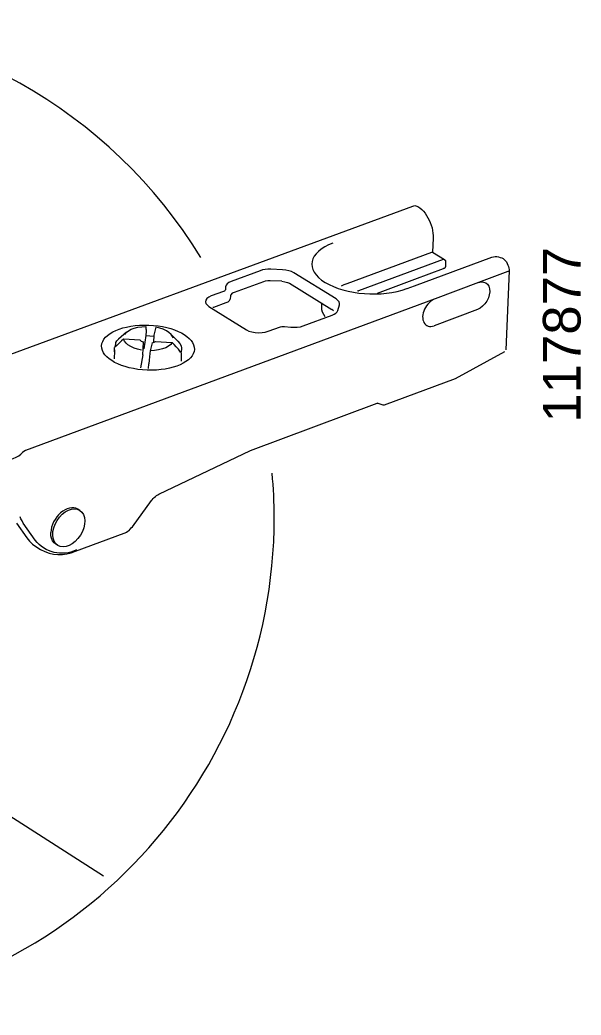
# Model space of a CAD drawing. Header units: metres. Extents: x -8.4 to 7.9, y -3.9 to 2.
# Drawn here: x 6.0222 to 6.1413, y -0.6212 to -0.4102 of the extents above; entities that cross this region are included whole.
import ezdxf

# ---------------------------------------------------------------- set-up
doc = ezdxf.new("R2010")
doc.units = ezdxf.units.M
doc.header["$MEASUREMENT"] = 0
doc.layers.add('PDF13_Geometry_Num_Penna__7', color=7, linetype='Continuous', lineweight=18)
doc.layers.add('PDF13_Text_Num_Penna__7', color=7, linetype='Continuous', lineweight=18)
doc.styles.add('GENERATED_STYLE_2', font='')
doc.styles.get('GENERATED_STYLE_2').set_extended_font_data('Arial')

msp = doc.modelspace()

# ---------------------------------------------------------------- linework, layer by layer
at = {"layer": 'PDF13_Geometry_Num_Penna__7', "color": 7, "linetype": 'Continuous', "lineweight": 18, "flags": 128}
for points in [[(6.060600522000328, -0.4605435883352337, 0.2611668440899248), (5.970600462430187, -0.4101561838460285, 0.2643452939524892), (5.879958534581543, -0.461633721931205)], [(5.866167153189668, -0.5310067263314526, 0.929616563178096), (6.076168732749061, -0.5156720474967795, 0.0219691725724246), (6.075724487465534, -0.5063000099965255)], [(6.034179376982777, -0.5225774023334225, -0.3561463222394273), (6.025431799501878, -0.5204806822654331), (6.022870283402055, -0.5168945597256799), (6.022642427609453, -0.5163837457592615), (6.022402657788482, -0.5159697332733598), (6.022267135715759, -0.5155318927307154)], [(6.025566725873183, -0.5218254782178405), (6.026595948999105, -0.5224852175389003, 0.2397825673014525), (6.033996049871213, -0.5228456168971307), (6.044334447990384, -0.5189884502119311)]]:
    msp.add_lwpolyline(points, format="xyb", dxfattribs=at)
for points in [[(6.105550066090177, -0.4496300404964383), (6.10578536815051, -0.4495719596081282), (6.105967057083172, -0.4495153679733647), (6.10620384839705, -0.4495719596081282), (6.106391494343898, -0.4496300404964383), (6.106531484177261, -0.4497179064556763), (6.106667006249983, -0.4497521592872438)], [(6.003271557805956, -0.4872911777301597), (6.105550512866241, -0.4496294447950195)], [(6.106667006249983, -0.4497515635858252), (6.107037830383041, -0.4500494142951071), (6.107456310629581, -0.450354711272121), (6.107831602523277, -0.4507374494335481), (6.108159238303486, -0.4511559296800891), (6.108486874083696, -0.4516324908149399), (6.108768343003967, -0.452138837020719), (6.10904087640296, -0.4526496509871375), (6.109279156970386, -0.4531604649535558), (6.1094593566495, -0.4537234027940985), (6.109651470356988, -0.4542893191417339), (6.109742314823318, -0.4548299181790805), (6.109834648543196, -0.4553973237802623), (6.10988677241732, -0.4559036699860414), (6.10988677241732, -0.4564129946989133), (6.109742314823318, -0.4594510719335879)], [(6.109559732338529, -0.4594862183172831), (6.091584442033372, -0.466140203162639)], [(6.109742910524738, -0.4594506251575237), (6.109695254411252, -0.4594506251575237), (6.109559732338529, -0.4594863672426375)], [(6.109743655151511, -0.4594512208589423), (6.112260493644943, -0.4609791949975581), (6.112303681997788, -0.4609791949975581), (6.112303681997788, -0.4610357866323217), (6.112352827364819, -0.4610357866323217), (6.112352827364819, -0.4610685502103425), (6.112396015717666, -0.4610685502103425), (6.112396015717666, -0.4611221633380134), (6.11244367183115, -0.4611221633380134), (6.11244367183115, -0.4611579054231273), (6.11244367183115, -0.4612144970578907), (6.112486860183996, -0.4612144970578907), (6.112486860183996, -0.4612695994391078), (6.112486860183996, -0.4613053415242216), (6.112486860183996, -0.4613604439054388), (6.112486860183996, -0.4613976752440991), (6.112531537790388, -0.4613976752440991), (6.112531537790388, -0.4614497991182234)], [(6.111976790844351, -0.4609791949975581), (6.094010436060471, -0.4676316905893677)], [(6.105925209058517, -0.4665230902494208), (6.122365078957328, -0.4604677853297213)], [(6.11253094208897, -0.4614496501928688), (6.112487753736124, -0.4624355360405916)], [(6.122365227882682, -0.4604679342550757), (6.122688395902253, -0.4603756005351982), (6.12305475227467, -0.4603190089004349), (6.123380898801334, -0.4603190089004349), (6.123753212187936, -0.4603756005351982), (6.1240793587146, -0.4605245258898394), (6.124450182847654, -0.4606511124412841), (6.12473463027502, -0.4607940807817393)], [(6.12473433242431, -0.4607943786324488), (6.124960698963364, -0.4609790460722035), (6.125197490277244, -0.4612143481325363), (6.125437260098216, -0.4614839030244362), (6.125614481270238, -0.4618160065652855), (6.125755960357147, -0.4621436423454955), (6.125855740344757, -0.4624697888721591), (6.125946584811087, -0.4627974246523691), (6.12599126241748, -0.4631235711790326), (6.12599126241748, -0.4633603624929117), (6.125288334743574, -0.4801099971293751)], [(6.073198117749405, -0.4633606603436209), (6.067007290756981, -0.4656273042412555)], [(6.075436316904302, -0.4630333224141203), (6.074825722950275, -0.4630333224141203), (6.07427172063101, -0.4630660859921414), (6.073704315029829, -0.4631584197120187), (6.073197968824051, -0.4633609581943302)], [(6.077945113428584, -0.4631591643387919), (6.075435721202884, -0.4630340670408936)], [(6.080318536805494, -0.4638129466456656), (6.079855378952563, -0.4635433917537657), (6.079253720519813, -0.4633602135675573), (6.078598448959393, -0.4632157559735555), (6.077944666652519, -0.4631591643387921)], [(6.089302012048146, -0.4693073986797871), (6.080318834656205, -0.4638135423470839)], [(6.105967503859236, -0.4651741243870835), (6.11211216399172, -0.4628896094468919)], [(6.112487306960061, -0.462434940339173), (6.112487306960061, -0.4624706824242868), (6.112487306960061, -0.4625272740590504), (6.112444118607214, -0.4625272740590504), (6.112444118607214, -0.462563016144164), (6.112444118607214, -0.462613650764742), (6.112444118607214, -0.4626479035963095), (6.112394973240183, -0.4626479035963095), (6.112394973240183, -0.4627059844846193), (6.112351784887336, -0.4627059844846193), (6.112351784887336, -0.4627402373161867), (6.112304128773852, -0.4627968289509503), (6.112260940421006, -0.4627968289509503), (6.112260940421006, -0.4628563990928067), (6.112216262814614, -0.4628563990928067), (6.112216262814614, -0.4628891626708278), (6.112161160433397, -0.4628891626708278), (6.112112015066365, -0.4628891626708278)], [(6.125755364655728, -0.463543093903056), (6.119516881549821, -0.4658648401819079)], [(6.125990964566769, -0.4633606603436209), (6.125898630846891, -0.4634842683879729), (6.125755662506437, -0.4635438385298292)], [(6.067006843980918, -0.4656278999426743), (6.066543686127984, -0.4658646912565533), (6.066169883487835, -0.4661029718239789), (6.06593160292041, -0.4664306076041888), (6.06584075845408, -0.4667582433843988)], [(6.073852495757696, -0.4656861297563386), (6.067657201004635, -0.4679602199217053)], [(6.075289476504627, -0.465489101512149), (6.074781641045301, -0.465489101512149), (6.074270827078883, -0.465536757625634), (6.073852346832342, -0.465685682980275)], [(6.077805421445929, -0.4655945406632346), (6.075290072206045, -0.4654888036614396)], [(6.077804974669866, -0.4655940938871707), (6.078408122356162, -0.4656864276070481), (6.078971060196705, -0.4658159926655857), (6.079437196556731, -0.4660125741337117), (6.088372717835186, -0.4715451510586216)], [(6.091583995257308, -0.4661406499387029), (6.090939148471712, -0.4663744627454891), (6.090371742870531, -0.4666455068909354)], [(6.098102309104585, -0.4681084006495732), (6.105967057083172, -0.4651745711631472)], [(6.119515690146984, -0.4658651380326173), (6.120078627987526, -0.4657191911850692), (6.120589441953943, -0.4657772720733792), (6.121052599806877, -0.4659202404138345), (6.121427891700572, -0.4662300051514874), (6.121706382113751, -0.4666455068909356), (6.121846371947114, -0.4672129124921176), (6.12188956029996, -0.4678115924177738), (6.121797226580082, -0.4684698424852868), (6.121617026900966, -0.4691236247921603), (6.12128790186721, -0.4697788963525804), (6.120872400127762, -0.4703820440388762), (6.12036307541489, -0.4708854117375624), (6.119841836673646, -0.4713038919841033), (6.119289323607929, -0.4715972749327459), (6.110070844155657, -0.4750314936107653)], [(6.119516136923047, -0.4658649891072623), (6.110303614484961, -0.4693081433065602)], [(6.065379536630757, -0.4677759992580146), (6.062770364417449, -0.468705293470974), (6.062258061197483, -0.4689763376164204), (6.06188574781088, -0.4692712098186095), (6.061648956497002, -0.4695988455988195), (6.061558112030671, -0.4699637127176897), (6.061648956497002, -0.4702898592443535), (6.061933403924366, -0.470616005771017), (6.062304228057422, -0.4709421522976807)], [(6.065795485146269, -0.4673913250669773), (6.065704640679937, -0.4675402504216181), (6.065606349945874, -0.4676876865227128), (6.06537998340682, -0.4677755524819509)], [(6.065840460603369, -0.4667586901604627), (6.065795782996977, -0.4673916229176864)], [(6.06765705207928, -0.4679600709963508), (6.067238571832739, -0.4681417599290127), (6.066958592166014, -0.4684336536241088), (6.066872215460322, -0.4687046977695554)], [(6.093817875576922, -0.467687984373422), (6.093861063929766, -0.467687984373422), (6.093910209296798, -0.4676313927386584), (6.093957865410284, -0.4676313927386584), (6.094009989284408, -0.4676313927386584)], [(6.104385171966175, -0.4671229615779143), (6.105925060133163, -0.4665227923987114)], [(6.110304359111734, -0.4693073986797871), (6.023390032889751, -0.501475275282224)], [(6.063375448133353, -0.4710910776523214), (6.06597717407893, -0.4701051918045985), (6.066395654325471, -0.4699264813790294), (6.066680101752835, -0.4696345876839333), (6.066818602332652, -0.469360565031394)], [(6.066871619758904, -0.468705293470974), (6.066819495884779, -0.469360565031394)], [(6.086182472644481, -0.470197525524476), (6.086182472644481, -0.4710344860175578), (6.086182472644481, -0.4715452999839761), (6.086326930238482, -0.4720501569362088), (6.0866098884123, -0.4725758634380912), (6.086928588671232, -0.4730851881509632)], [(6.090000174110702, -0.4706157079203073), (6.090043362463547, -0.4702895613936438), (6.089952517997216, -0.4699276727818663), (6.089672538330491, -0.4696342898332236), (6.089301714197435, -0.46930814330656)], [(6.089624882217006, -0.4717806020443088), (6.0900001741107, -0.4706160057710168)], [(6.062303483430648, -0.4709421522976804), (6.070263543636205, -0.4758686030292017)], [(6.063375448133353, -0.471091226577676), (6.06327715739929, -0.4711269686627899), (6.063141635326568, -0.4711835602975535)], [(6.082273182085157, -0.4750310468347014), (6.088464009077581, -0.4727629136835204)], [(6.08874800972888, -0.4718380872312001), (6.088608019895518, -0.4716891618765592), (6.088372717835186, -0.4715461935361039)], [(6.08846430692829, -0.4727629136835204), (6.08888278717483, -0.4725767569902193), (6.089256589814979, -0.4723489011976185), (6.089488913368219, -0.4720495612347905), (6.089624435440943, -0.4717800063428903)], [(6.04480341393215, -0.4763981815903049), (6.043114600410521, -0.4778382897696826)], [(6.044428122038455, -0.4768512125191225), (6.044755757818664, -0.4764312430190351), (6.045217426418051, -0.4761050964923715), (6.045775896497955, -0.4757789499657079), (6.046469888650582, -0.4755421586518288), (6.047214515423786, -0.4753589804656205), (6.04805445442396, -0.4752323939141758), (6.048891414917043, -0.4751802700400514)], [(6.048993130934262, -0.4761966855854758), (6.048938028553044, -0.4771259797984351), (6.048473381446565, -0.4798915236341168)], [(6.048891563842398, -0.4751801211146968), (6.048937730702336, -0.4754139339214831), (6.048937730702336, -0.475650725235362), (6.048992833083553, -0.4759247478879013), (6.048992833083553, -0.4761972812868941)], [(6.054712162403183, -0.4776898111911055), (6.054578129584006, -0.4772713309445646), (6.054293682156642, -0.4768513614444773), (6.053830524303708, -0.4764313919443898), (6.053276521984444, -0.4761052454177262), (6.052621250424024, -0.4757790988910626), (6.051875134397274, -0.4755408183236372), (6.051036684650644, -0.475321898052315), (6.05061969365765, -0.4770345396306855)], [(6.054157713307855, -0.4767057124476383), (6.055737811320594, -0.4782917674745641)], [(6.070263245785497, -0.4758680073277834), (6.070781506019647, -0.4761613902764261), (6.071426352805241, -0.476343079209088), (6.072124812718506, -0.4764890260566361), (6.072870928745258, -0.4765232788882033), (6.073569388658525, -0.4764890260566361), (6.074270827078883, -0.4763981815903049), (6.074868017750992, -0.4761971323615398)], [(6.074867719900284, -0.476196685585476), (6.077478381367139, -0.4752673913725167)], [(6.077478232441783, -0.4752681359992895), (6.077761190615602, -0.4751802700400514), (6.078033724014595, -0.4751802700400514), (6.078359870541258, -0.4751802700400514)], [(6.078359572690549, -0.4751801211146968), (6.079673094318482, -0.4753216002016056)], [(6.079672796467773, -0.475321898052315), (6.08036232085976, -0.4753576401374289), (6.081060780773026, -0.475321898052315), (6.081714563079899, -0.475231053585984), (6.082273033159803, -0.4750314936107653)], [(6.047725031539494, -0.4781081425122919), (6.044192522127413, -0.4778713511984128), (6.043774041880872, -0.4782540893598399), (6.043306416267299, -0.4786725696063809), (6.04280007006152, -0.4791461522341389), (6.04228180982737, -0.4796569662005573)], [(6.042473476758793, -0.479455916971792), (6.042516665111639, -0.4785832143935963)], [(6.042517111887702, -0.4785826186921779), (6.042743478426757, -0.4781998805307508), (6.043114302559813, -0.4778379919189734)], [(6.048010223593632, -0.4801677801669755), (6.04717326310055, -0.4799831127272208), (6.0464271470738, -0.479747810666888), (6.045728687160533, -0.479455916971792), (6.045131496488422, -0.4790895605993754), (6.044710037734789, -0.4787276719875979), (6.044383891208126, -0.4782928099520464), (6.044193266754186, -0.4778713511984126)], [(6.04772518046485, -0.4781076957362279), (6.047961971778729, -0.4782923631759827), (6.048337263672424, -0.4784338422628915)], [(6.048337412597779, -0.4784342890389555), (6.048292734991386, -0.4798922682608899), (6.048245078877901, -0.4811819618320802)], [(6.048938028553044, -0.4771259797984351), (6.049780946060313, -0.4771781036725595), (6.050619395806941, -0.4772346953073229)], [(6.050243657137182, -0.478618509702646), (6.049829644651281, -0.4803103017313669), (6.049781988537796, -0.4809134494176625), (6.049685187057279, -0.4816014845561035), (6.049636041690247, -0.482305901483555), (6.049546686477463, -0.4830862703418735)], [(6.05452853744091, -0.4785826186921779), (6.054200901660701, -0.4790010989387189), (6.053739233061314, -0.4793644768040428), (6.053128639107285, -0.4796921125842528), (6.052430179194019, -0.4799259253910391), (6.051591729447391, -0.4801091035772474), (6.05075476895431, -0.4802535611712491), (6.04982994250199, -0.4803101528060126)], [(6.050244103913246, -0.4786189564787102), (6.050661094906241, -0.4784938591808118), (6.050990219939997, -0.4783434445726243)], [(6.050619246881587, -0.4770343907053307), (6.050571590768102, -0.4785266227588327)], [(6.050990071014641, -0.4783432956472699), (6.05452853744091, -0.4785830654682417)], [(6.05629121793844, -0.4806208110957933), (6.05582657083196, -0.480019152663044), (6.055366391486119, -0.4795068494430794), (6.05494791123958, -0.4790019924908466), (6.054527941739492, -0.4785820229907592)], [(6.055737066693821, -0.4782923631759827), (6.056112358587516, -0.4787599887895551), (6.056390849000694, -0.4792737812630663), (6.056483182720572, -0.4797816167223918)], [(6.042233558012465, -0.4803452991897076), (6.04219036965962, -0.4820207094294178)], [(6.042281214125951, -0.4801094014279562), (6.042233558012465, -0.4803447034882888), (6.042233558012465, -0.4805859625628072), (6.042281214125951, -0.4796566683498479)], [(6.048245823504674, -0.4811822596827894), (6.047775219384009, -0.4839239754617286)], [(6.048472636819792, -0.479891523634117), (6.048380303099916, -0.4799257764656845), (6.048292437140676, -0.4799257764656845)], [(6.056482735944509, -0.4797820634984555), (6.056439547591662, -0.4807277395004254), (6.056290622237023, -0.4807277395004254)], [(6.056439547591662, -0.4808556663800619), (6.056391891478177, -0.4825310766197722)], [(6.125018184150256, -0.4805296687787527), (6.11458596305766, -0.486252870157603), (6.114542774704813, -0.486252870157603)], [(6.049502306721779, -0.4840712626374687), (6.049545495074626, -0.4830868660432922)], [(6.114542774704813, -0.4862527212322487), (6.099502803139629, -0.4918418897919221), (6.099410469419751, -0.4918895459054071), (6.099310689432142, -0.4918895459054071)], [(6.071108099322373, -0.5014746795808054), (6.098009975384707, -0.4914728527631218)], [(6.099310838357496, -0.4918893969800524), (6.098010720011482, -0.4914724059870577), (6.098053908364326, -0.4914724059870577)], [(6.01719444028598, -0.5045176713521833), (6.020776095065094, -0.5031684076391367), (6.021373285737204, -0.5028780031975869), (6.021940691338385, -0.502605469798594), (6.022357682331381, -0.5022748555112913), (6.022729995717984, -0.5018906280963177)], [(6.023389437188333, -0.5014746795808054), (6.023014145294638, -0.5016757288095706), (6.02273118712082, -0.5018901813202535)], [(6.050152663745496, -0.5120946955456036), (6.050243508211828, -0.5119517272051481), (6.050475831765067, -0.5116762152990626), (6.0507111338254, -0.5114424024922763), (6.050946435885732, -0.5112577350525216), (6.05117131317124, -0.5110224329921889), (6.051457249852151, -0.5108779753981872), (6.051692551912484, -0.5107513888467425), (6.071107950397019, -0.5014748285061601)], [(6.044335490467868, -0.5189875566598035), (6.044520157907622, -0.5189324542785863), (6.044803116081439, -0.5188058677271415), (6.045074160226886, -0.5186048184983763), (6.045357118400704, -0.518421640312168), (6.045592420461037, -0.518184848998289), (6.045820276253638, -0.5179167833599353), (6.04605557831397, -0.5176412714538496), (6.050152514820142, -0.512095291247022)], [(6.034877390119978, -0.514189330658628), (6.034460399126984, -0.5139182865131817)], [(6.021478278112226, -0.5168942618749707), (6.023660034557714, -0.5200082910405122), (6.024222972398259, -0.5207171757286029), (6.0248693084374, -0.5213188341613522), (6.025566279097119, -0.5218251803671312)], [(6.029801716183106, -0.5213535337689836), (6.029432381303597, -0.5210452582848769), (6.029109213284026, -0.5206252887847895), (6.028878378984333, -0.5200966037758143), (6.028778598996723, -0.5195515369778285), (6.028733921390331, -0.5188977546709549)], [(6.030221983533903, -0.5216466188669169), (6.029802014033816, -0.5213532359182742)], [(5.994142582491823, -0.5623967658066001), (6.039960957100646, -0.5916829367967353)]]:
    msp.add_lwpolyline(points, dxfattribs=at)
at = {"layer": 'PDF13_Geometry_Num_Penna__7', "color": 7, "linetype": 'Continuous', "lineweight": 18}
for centre, major_axis, ratio, start_param, end_param in [((6.096512813610784, -0.4623148387663735), (-0.01236556666214704, 0.0004511900035121352), 0.481456949001225, 5.421481298869535, 8.55575167649689), ((6.110185901555831, -0.4721695441138161), (0.001710161246855206, 0.002765496841607228), 0.6742359591347261, 0.6953872776667884, 3.838207399972685), ((6.03219455364865, -0.5177605458971258), (0.002282173747799252, 0.003832347772802143), 0.6805588552959932, 0.006242056772013171, 2.234295015508611)]:
    msp.add_ellipse(centre, major_axis=major_axis, ratio=ratio, start_param=start_param, end_param=end_param, dxfattribs=at)
for centre, major_axis, ratio in [((6.049379887977399, -0.4796662549519647), (-0.009839713700436023, 0.0003650411411437672), 0.4855905712228583), ((6.032566882700733, -0.5178985405210457), (0.002349841258688307, 0.003723738008342851), 0.6660497438321616)]:
    msp.add_ellipse(centre, major_axis=major_axis, ratio=ratio, dxfattribs=at)

# ---------------------------------------------------------------- texts
at = {"layer": 'PDF13_Text_Num_Penna__7', "color": 7, "linetype": 'Continuous', "lineweight": 18, "insert": (6.141280446344016, -0.495557130614149), "char_height": 0.007995206232258162, "attachment_point": 7, "rotation": 90, "style": 'GENERATED_STYLE_2'}
msp.add_mtext('\\A1;{\\pql;\\fArial|b0|i0|c0|p34;117877}', dxfattribs=at)

doc.saveas('drawing.dxf')
